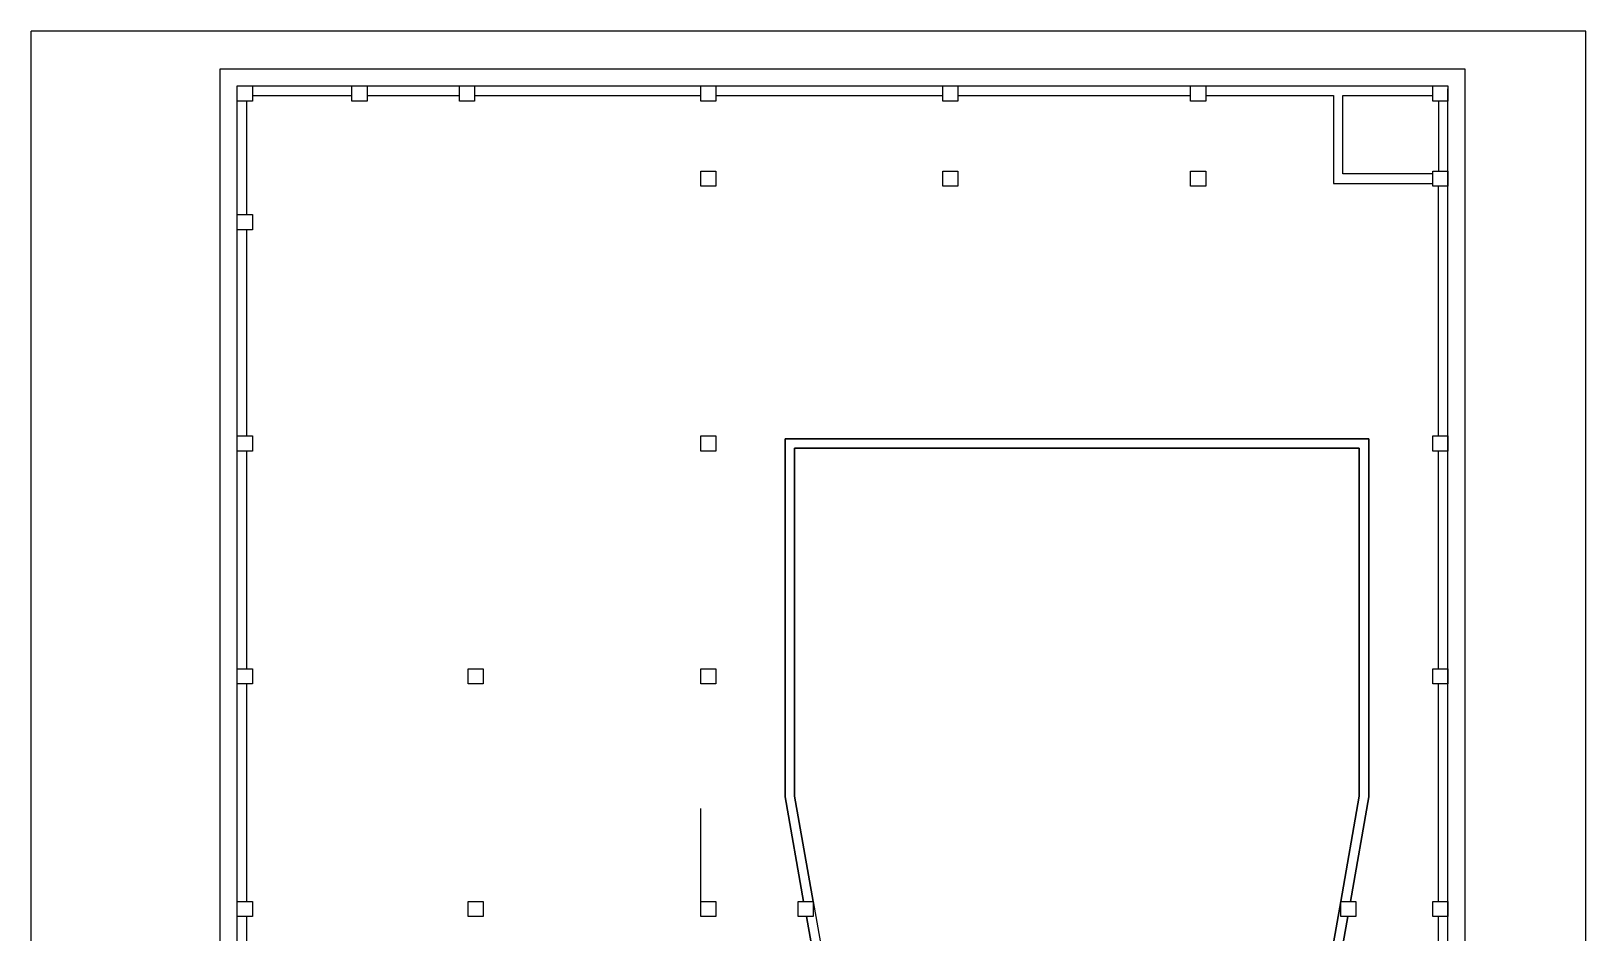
# Model space of a CAD drawing. Header units: inches. Extents: x 5716 to 15426, y 110 to 4440.
# Drawn here: x 11316 to 15426, y 2057 to 4440 of the extents above; entities that cross this region are included whole.
import ezdxf

# ---------------------------------------------------------------- set-up
doc = ezdxf.new("R2010")
doc.units = ezdxf.units.IN
doc.layers.add('A4_GZ', color=7, linetype='Continuous')
doc.layers.add('A4_OP', color=7, linetype='Continuous')

msp = doc.modelspace()

# ---------------------------------------------------------------- linework, layer by layer
for p, q in [((15425.6, 4440.2), (11315.7, 4440.2)), ((11315.7, 110.2), (11315.7, 4440.2)), ((15425.6, 110.2), (15425.6, 4440.2))]:
    msp.add_line(p, q)
at = {"layer": 'A4_GZ'}
msp.add_line((13085.7, 2140.2), (13085.7, 2385.5), dxfattribs=at)
at = {"layer": 'A4_OP'}
for points in [[(11815.7, 4340.2), (15105.7, 4340.2)], [(11815.7, 210.2), (11815.7, 4340.2)], [(15105.7, 4340.2), (15105.7, 210.2)], [(11860.7, 4255.2), (11860.7, 4295.2)], [(11860.7, 4295.2), (11900.7, 4295.2)], [(11860.7, 4255.2), (11860.7, 4295.2)], [(11860.7, 4295.2), (11900.7, 4295.2)], [(11868.2, 4295.2), (15020.7, 4295.2)], [(11900.7, 4295.2), (11900.7, 4255.2)], [(11900.7, 4295.2), (11900.7, 4255.2)], [(12163.7, 4255.2), (12163.7, 4295.2)], [(12163.7, 4295.2), (12203.7, 4295.2)], [(12203.7, 4295.2), (12203.7, 4255.2)], [(12203.7, 4295.2), (12203.7, 4255.2)], [(12448.2, 4255.2), (12448.2, 4295.2)], [(12448.2, 4295.2), (12488.2, 4295.2)], [(12448.2, 4255.2), (12448.2, 4295.2)], [(12448.2, 4295.2), (12488.2, 4295.2)], [(12488.2, 4295.2), (12488.2, 4255.2)], [(12488.2, 4295.2), (12488.2, 4255.2)], [(13085.7, 4255.2), (13085.7, 4295.2)], [(13085.7, 4295.2), (13125.7, 4295.2)], [(13085.7, 4255.2), (13085.7, 4295.2)], [(13085.7, 4295.2), (13125.7, 4295.2)], [(13125.7, 4295.2), (13125.7, 4255.2)], [(13125.7, 4295.2), (13125.7, 4255.2)], [(13725.7, 4255.2), (13725.7, 4295.2)], [(13725.7, 4295.2), (13765.7, 4295.2)], [(13725.7, 4255.2), (13725.7, 4295.2)], [(13725.7, 4295.2), (13765.7, 4295.2)], [(13765.7, 4295.2), (13765.7, 4255.2)], [(13765.7, 4295.2), (13765.7, 4255.2)], [(14380.7, 4255.2), (14380.7, 4295.2)], [(14380.7, 4295.2), (14420.7, 4295.2)], [(14380.7, 4255.2), (14380.7, 4295.2)], [(14380.7, 4295.2), (14420.7, 4295.2)], [(14420.7, 4295.2), (14420.7, 4255.2)], [(14420.7, 4295.2), (14420.7, 4255.2)], [(15020.7, 4275.2), (15020.7, 4295.2)], [(15020.7, 4295.2), (15060.7, 4295.2)], [(15020.7, 4255.2), (15020.7, 4295.2)], [(15020.7, 4295.2), (15060.7, 4295.2)], [(15060.7, 4295.2), (15060.7, 4255.2)], [(15060.7, 4295.2), (15060.7, 4255.2)], [(15060.7, 4050.2), (15060.7, 4287.7)], [(11860.7, 1525.2), (11860.7, 4255.2)], [(11900.7, 4255.2), (11860.7, 4255.2)], [(11900.7, 4255.2), (11860.7, 4255.2)], [(11885.7, 3955.2), (11885.7, 4255.2)], [(11900.7, 4270.2), (12163.7, 4270.2)], [(12203.7, 4255.2), (12163.7, 4255.2)], [(12203.7, 4255.2), (12163.7, 4255.2)], [(12203.7, 4270.2), (12448.2, 4270.2)], [(12488.2, 4255.2), (12448.2, 4255.2)], [(12488.2, 4255.2), (12448.2, 4255.2)], [(12488.2, 4270.2), (13085.7, 4270.2)], [(13125.7, 4255.2), (13085.7, 4255.2)], [(13125.7, 4255.2), (13085.7, 4255.2)], [(13125.7, 4270.2), (13725.7, 4270.2)], [(13765.7, 4255.2), (13725.7, 4255.2)], [(13765.7, 4255.2), (13725.7, 4255.2)], [(13765.7, 4270.2), (14380.7, 4270.2)], [(14420.7, 4255.2), (14380.7, 4255.2)], [(14420.7, 4255.2), (14380.7, 4255.2)], [(14420.7, 4270.2), (14758.2, 4270.2)], [(14758.2, 4270.2), (14758.2, 4037.7)], [(14783.2, 4270.2), (15020.7, 4270.2)], [(14783.2, 4062.7), (14783.2, 4270.2)], [(15060.7, 4255.2), (15020.7, 4255.2)], [(15035.7, 4255.2), (15035.7, 4070.2)], [(15060.7, 4255.2), (15040.7, 4255.2)], [(13085.7, 4030.2), (13085.7, 4070.2)], [(13085.7, 4070.2), (13125.7, 4070.2)], [(13085.7, 4030.2), (13085.7, 4070.2)], [(13085.7, 4070.2), (13125.7, 4070.2)], [(13125.7, 4070.2), (13125.7, 4030.2)], [(13125.7, 4070.2), (13125.7, 4030.2)], [(13725.7, 4030.2), (13725.7, 4070.2)], [(13725.7, 4070.2), (13765.7, 4070.2)], [(13725.7, 4030.2), (13725.7, 4070.2)], [(13725.7, 4070.2), (13765.7, 4070.2)], [(13765.7, 4070.2), (13765.7, 4030.2)], [(13765.7, 4070.2), (13765.7, 4030.2)], [(14380.7, 4030.2), (14380.7, 4070.2)], [(14380.7, 4070.2), (14420.7, 4070.2)], [(14380.7, 4030.2), (14380.7, 4070.2)], [(14380.7, 4070.2), (14420.7, 4070.2)], [(14420.7, 4070.2), (14420.7, 4030.2)], [(14420.7, 4070.2), (14420.7, 4030.2)], [(15020.7, 4030.2), (15020.7, 4070.2)], [(15020.7, 4070.2), (15060.7, 4070.2)], [(15040.7, 4070.2), (15060.7, 4070.2)], [(15060.7, 4070.2), (15060.7, 4030.2)], [(15060.7, 4070.2), (15060.7, 4030.2)], [(13125.7, 4030.2), (13085.7, 4030.2)], [(13125.7, 4030.2), (13085.7, 4030.2)], [(13765.7, 4030.2), (13725.7, 4030.2)], [(13765.7, 4030.2), (13725.7, 4030.2)], [(14420.7, 4030.2), (14380.7, 4030.2)], [(14420.7, 4030.2), (14380.7, 4030.2)], [(14758.2, 4037.7), (15020.7, 4037.7)], [(15020.7, 4062.7), (14783.2, 4062.7)], [(15020.7, 4030.2), (15020.7, 4050.2)], [(15060.7, 4030.2), (15020.7, 4030.2)], [(15060.7, 4030.2), (15020.7, 4030.2)], [(15035.7, 3370.2), (15035.7, 4030.2)], [(15060.7, 275.2), (15060.7, 4050.2)], [(11860.7, 3915.2), (11860.7, 3955.2)], [(11860.7, 3955.2), (11900.7, 3955.2)], [(11860.7, 3915.2), (11860.7, 3955.2)], [(11860.7, 3955.2), (11900.7, 3955.2)], [(11900.7, 3955.2), (11900.7, 3915.2)], [(11900.7, 3955.2), (11900.7, 3915.2)], [(11900.7, 3915.2), (11860.7, 3915.2)], [(11900.7, 3915.2), (11860.7, 3915.2)], [(11885.7, 3370.2), (11885.7, 3915.2)], [(11860.7, 3330.2), (11860.7, 3370.2)], [(11860.7, 3370.2), (11900.7, 3370.2)], [(11860.7, 3330.2), (11860.7, 3370.2)], [(11860.7, 3370.2), (11900.7, 3370.2)], [(11900.7, 3370.2), (11900.7, 3330.2)], [(11900.7, 3370.2), (11900.7, 3330.2)], [(13085.7, 3330.2), (13085.7, 3370.2)], [(13085.7, 3370.2), (13125.7, 3370.2)], [(13085.7, 3330.2), (13085.7, 3370.2)], [(13085.7, 3370.2), (13125.7, 3370.2)], [(13125.7, 3370.2), (13125.7, 3330.2)], [(13125.7, 3370.2), (13125.7, 3330.2)], [(15020.7, 3330.2), (15020.7, 3370.2)], [(15020.7, 3370.2), (15060.7, 3370.2)], [(15020.7, 3330.2), (15020.7, 3370.2)], [(15020.7, 3370.2), (15060.7, 3370.2)], [(15060.7, 3370.2), (15060.7, 3330.2)], [(15060.7, 3370.2), (15060.7, 3330.2)], [(11900.7, 3330.2), (11860.7, 3330.2)], [(11900.7, 3330.2), (11860.7, 3330.2)], [(11885.7, 2755.2), (11885.7, 3330.2)], [(13125.7, 3330.2), (13085.7, 3330.2)], [(13125.7, 3330.2), (13085.7, 3330.2)], [(13309, 2416.1), (13309, 3362.7)], [(13309, 3362.7), (14851.7, 3362.7)], [(14851.7, 3362.7), (13309, 3362.7)], [(13309, 3362.7), (13309, 2416.1)], [(14826.7, 3337.7), (13334, 3337.7)], [(13334, 3337.7), (13334, 2418.3)], [(13334, 2418.3), (13334, 3337.7)], [(13334, 3337.7), (14826.7, 3337.7)], [(14826.7, 2418.3), (14826.7, 3337.7)], [(14826.7, 3337.7), (14826.7, 2418.3)], [(14851.7, 3362.7), (14851.7, 2416.1)], [(14851.7, 2416.1), (14851.7, 3362.7)], [(15060.7, 3330.2), (15020.7, 3330.2)], [(15060.7, 3330.2), (15020.7, 3330.2)], [(15035.7, 2755.2), (15035.7, 3330.2)], [(11860.7, 2715.2), (11860.7, 2755.2)], [(11860.7, 2755.2), (11900.7, 2755.2)], [(11860.7, 2715.2), (11860.7, 2755.2)], [(11860.7, 2755.2), (11900.7, 2755.2)], [(11900.7, 2755.2), (11900.7, 2715.2)], [(11900.7, 2755.2), (11900.7, 2715.2)], [(12470.7, 2715.2), (12470.7, 2755.2)], [(12470.7, 2755.2), (12510.7, 2755.2)], [(12470.7, 2715.2), (12470.7, 2755.2)], [(12470.7, 2755.2), (12510.7, 2755.2)], [(12510.7, 2755.2), (12510.7, 2715.2)], [(12510.7, 2755.2), (12510.7, 2715.2)], [(13085.7, 2715.2), (13085.7, 2755.2)], [(13085.7, 2755.2), (13125.7, 2755.2)], [(13085.7, 2715.2), (13085.7, 2755.2)], [(13085.7, 2755.2), (13125.7, 2755.2)], [(13125.7, 2755.2), (13125.7, 2715.2)], [(13125.7, 2755.2), (13125.7, 2715.2)], [(15020.7, 2715.2), (15020.7, 2755.2)], [(15020.7, 2755.2), (15060.7, 2755.2)], [(15020.7, 2715.2), (15020.7, 2755.2)], [(15020.7, 2755.2), (15060.7, 2755.2)], [(15060.7, 2755.2), (15060.7, 2715.2)], [(15060.7, 2755.2), (15060.7, 2715.2)], [(11900.7, 2715.2), (11860.7, 2715.2)], [(11900.7, 2715.2), (11860.7, 2715.2)], [(11885.7, 2335.2), (11885.7, 2715.2)], [(12510.7, 2715.2), (12470.7, 2715.2)], [(12510.7, 2715.2), (12470.7, 2715.2)], [(13125.7, 2715.2), (13085.7, 2715.2)], [(13125.7, 2715.2), (13085.7, 2715.2)], [(15060.7, 2715.2), (15020.7, 2715.2)], [(15060.7, 2715.2), (15020.7, 2715.2)], [(15035.7, 2140.2), (15035.7, 2715.2)], [(13357.9, 2140.2), (13309, 2416.1)], [(13309, 2416.1), (13357.9, 2140.2)], [(13334, 2418.3), (13383.3, 2140.2)], [(13383.3, 2140.2), (13334, 2418.3)], [(14777.6, 2140.2), (14826.7, 2418.3)], [(14826.7, 2418.3), (14777.6, 2140.2)], [(14851.7, 2416.1), (14803, 2140.2)], [(14803, 2140.2), (14851.7, 2416.1)], [(11885.7, 2140.2), (11885.7, 2335.2)], [(11885.7, 2275.2), (11885.7, 2335.2)], [(11885.7, 2275.2), (11885.7, 2335.2)], [(11860.7, 2100.2), (11860.7, 2140.2)], [(11860.7, 2140.2), (11900.7, 2140.2)], [(11860.7, 2100.2), (11860.7, 2140.2)], [(11860.7, 2140.2), (11900.7, 2140.2)], [(11900.7, 2140.2), (11900.7, 2100.2)], [(11900.7, 2140.2), (11900.7, 2100.2)], [(12470.7, 2100.2), (12470.7, 2140.2)], [(12470.7, 2140.2), (12510.7, 2140.2)], [(12470.7, 2100.2), (12470.7, 2140.2)], [(12470.7, 2140.2), (12510.7, 2140.2)], [(12510.7, 2140.2), (12510.7, 2100.2)], [(12510.7, 2140.2), (12510.7, 2100.2)], [(13085.7, 2100.2), (13085.7, 2140.2)], [(13085.7, 2140.2), (13125.7, 2140.2)], [(13085.7, 2100.2), (13085.7, 2140.2)], [(13085.7, 2140.2), (13125.7, 2140.2)], [(13125.7, 2140.2), (13125.7, 2100.2)], [(13125.7, 2140.2), (13125.7, 2100.2)], [(13343.3, 2100.2), (13343.3, 2140.2)], [(13343.3, 2100.2), (13343.3, 2140.2)], [(13343.3, 2140.2), (13383.3, 2140.2)], [(13354.1, 2140.2), (13357.9, 2140.2)], [(13372.4, 2140.2), (13383.3, 2140.2)], [(13383.3, 2140.2), (13383.3, 2100.2)], [(13383.3, 2140.2), (13519.9, 1370.2)], [(13383.3, 2140.2), (13383.3, 2100.2)], [(14641.6, 1370.2), (14777.6, 2140.2)], [(14777.6, 2140.2), (14641.6, 1370.2)], [(14777.6, 2100.2), (14777.6, 2140.2)], [(14777.6, 2140.2), (14788.4, 2140.2)], [(14777.6, 2100.2), (14777.6, 2140.2)], [(14777.6, 2140.2), (14817.6, 2140.2)], [(14803, 2140.2), (14806.7, 2140.2)], [(14817.6, 2140.2), (14817.6, 2100.2)], [(14817.6, 2140.2), (14817.6, 2100.2)], [(15020.7, 2100.2), (15020.7, 2140.2)], [(15020.7, 2140.2), (15060.7, 2140.2)], [(15020.7, 2100.2), (15020.7, 2140.2)], [(15020.7, 2140.2), (15060.7, 2140.2)], [(15060.7, 2140.2), (15060.7, 2100.2)], [(15060.7, 2140.2), (15060.7, 2100.2)], [(11900.7, 2100.2), (11860.7, 2100.2)], [(11900.7, 2100.2), (11860.7, 2100.2)], [(11885.7, 1525.2), (11885.7, 2100.2)], [(12510.7, 2100.2), (12470.7, 2100.2)], [(12510.7, 2100.2), (12470.7, 2100.2)], [(13125.7, 2100.2), (13085.7, 2100.2)], [(13125.7, 2100.2), (13085.7, 2100.2)], [(13354.1, 2100.2), (13343.3, 2100.2)], [(13383.3, 2100.2), (13343.3, 2100.2)], [(13494.5, 1370.2), (13365, 2100.2)], [(13365, 2100.2), (13494.5, 1370.2)], [(14795.9, 2100.2), (14667, 1370.2)], [(14667, 1370.2), (14795.9, 2100.2)], [(14817.6, 2100.2), (14777.6, 2100.2)], [(14817.6, 2100.2), (14806.7, 2100.2)], [(15060.7, 2100.2), (15020.7, 2100.2)], [(15060.7, 2100.2), (15020.7, 2100.2)], [(15035.7, 1370.2), (15035.7, 2100.2)]]:
    msp.add_lwpolyline(points, dxfattribs=at)

doc.saveas('drawing.dxf')
